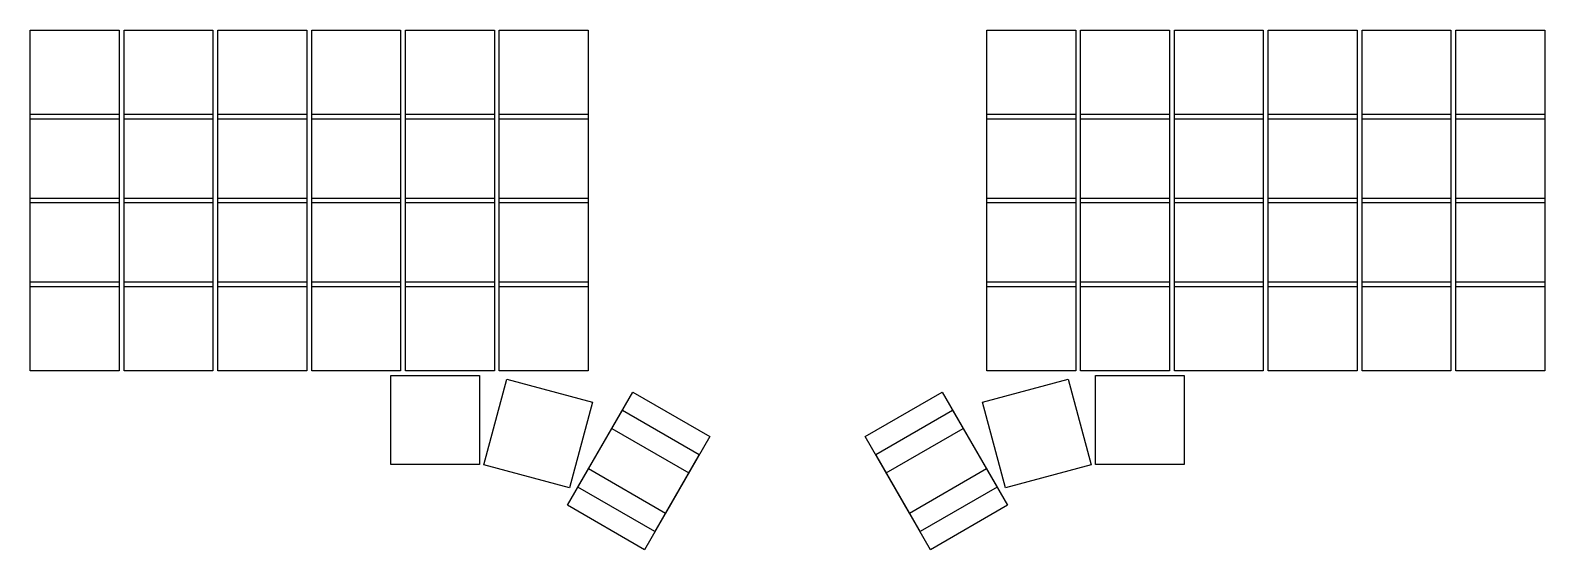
# Model space of a CAD drawing. Header units: millimetres. Extents: x -9 to 298, y -45 to 60.
import ezdxf

# ---------------------------------------------------------------- set-up
doc = ezdxf.new("R2010")
doc.units = ezdxf.units.MM

msp = doc.modelspace()

# ---------------------------------------------------------------- linework, layer by layer
for p, q in [((-9, 60), (9, 60)), ((-9, 42), (-9, 60)), ((9, 60), (9, 42)), ((10, 60), (28, 60)), ((10, 42), (10, 60)), ((28, 60), (28, 42)), ((29, 60), (47, 60)), ((29, 42), (29, 60)), ((47, 60), (47, 42)), ((48, 60), (66, 60)), ((48, 42), (48, 60)), ((66, 60), (66, 42)), ((67, 60), (85, 60)), ((67, 42), (67, 60)), ((85, 60), (85, 42)), ((86, 60), (104, 60)), ((86, 42), (86, 60)), ((104, 60), (104, 42)), ((184.75, 60), (202.75, 60)), ((184.75, 42), (184.75, 60)), ((202.75, 60), (202.75, 42)), ((203.75, 60), (221.75, 60)), ((203.75, 42), (203.75, 60)), ((221.75, 60), (221.75, 42)), ((222.75, 60), (240.75, 60)), ((222.75, 42), (222.75, 60)), ((240.75, 60), (240.75, 42)), ((241.75, 60), (259.75, 60)), ((241.75, 42), (241.75, 60)), ((259.75, 60), (259.75, 42)), ((260.75, 60), (278.75, 60)), ((260.75, 42), (260.75, 60)), ((278.75, 60), (278.75, 42)), ((279.75, 60), (297.75, 60)), ((279.75, 42), (279.75, 60)), ((297.75, 60), (297.75, 42)), ((-9, 43), (9, 43)), ((-9, 25), (-9, 43)), ((9, 43), (9, 25)), ((10, 43), (28, 43)), ((10, 25), (10, 43)), ((28, 43), (28, 25)), ((29, 43), (47, 43)), ((29, 25), (29, 43)), ((47, 43), (47, 25)), ((48, 43), (66, 43)), ((48, 25), (48, 43)), ((66, 43), (66, 25)), ((67, 43), (85, 43)), ((67, 25), (67, 43)), ((85, 43), (85, 25)), ((86, 43), (104, 43)), ((86, 25), (86, 43)), ((104, 43), (104, 25)), ((184.75, 43), (202.75, 43)), ((184.75, 25), (184.75, 43)), ((202.75, 43), (202.75, 25)), ((203.75, 43), (221.75, 43)), ((203.75, 25), (203.75, 43)), ((221.75, 43), (221.75, 25)), ((222.75, 43), (240.75, 43)), ((222.75, 25), (222.75, 43)), ((240.75, 43), (240.75, 25)), ((241.75, 43), (259.75, 43)), ((241.75, 25), (241.75, 43)), ((259.75, 43), (259.75, 25)), ((260.75, 43), (278.75, 43)), ((260.75, 25), (260.75, 43)), ((278.75, 43), (278.75, 25)), ((279.75, 43), (297.75, 43)), ((279.75, 25), (279.75, 43)), ((297.75, 43), (297.75, 25)), ((9, 42), (-9, 42)), ((28, 42), (10, 42)), ((47, 42), (29, 42)), ((66, 42), (48, 42)), ((85, 42), (67, 42)), ((104, 42), (86, 42)), ((202.75, 42), (184.75, 42)), ((221.75, 42), (203.75, 42)), ((240.75, 42), (222.75, 42)), ((259.75, 42), (241.75, 42)), ((278.75, 42), (260.75, 42)), ((297.75, 42), (279.75, 42)), ((-9, 26), (9, 26)), ((-9, 8), (-9, 26)), ((9, 25), (-9, 25)), ((9, 26), (9, 8)), ((10, 26), (28, 26)), ((10, 8), (10, 26)), ((28, 25), (10, 25)), ((28, 26), (28, 8)), ((29, 26), (47, 26)), ((29, 8), (29, 26)), ((47, 25), (29, 25)), ((47, 26), (47, 8)), ((48, 26), (66, 26)), ((48, 8), (48, 26)), ((66, 25), (48, 25)), ((66, 26), (66, 8)), ((67, 26), (85, 26)), ((67, 8), (67, 26)), ((85, 25), (67, 25)), ((85, 26), (85, 8)), ((86, 26), (104, 26)), ((86, 8), (86, 26)), ((104, 25), (86, 25)), ((104, 26), (104, 8)), ((184.75, 26), (202.75, 26)), ((184.75, 8), (184.75, 26)), ((202.75, 25), (184.75, 25)), ((202.75, 26), (202.75, 8)), ((203.75, 26), (221.75, 26)), ((203.75, 8), (203.75, 26)), ((221.75, 25), (203.75, 25)), ((221.75, 26), (221.75, 8)), ((222.75, 26), (240.75, 26)), ((222.75, 8), (222.75, 26)), ((240.75, 25), (222.75, 25)), ((240.75, 26), (240.75, 8)), ((241.75, 26), (259.75, 26)), ((241.75, 8), (241.75, 26)), ((259.75, 25), (241.75, 25)), ((259.75, 26), (259.75, 8)), ((260.75, 26), (278.75, 26)), ((260.75, 8), (260.75, 26)), ((278.75, 25), (260.75, 25)), ((278.75, 26), (278.75, 8)), ((279.75, 26), (297.75, 26)), ((279.75, 8), (279.75, 26)), ((297.75, 25), (279.75, 25)), ((297.75, 26), (297.75, 8)), ((-9, 9), (9, 9)), ((-9, -9), (-9, 9)), ((9, 8), (-9, 8)), ((9, 9), (9, -9)), ((10, 9), (28, 9)), ((10, -9), (10, 9)), ((28, 8), (10, 8)), ((28, 9), (28, -9)), ((29, 9), (47, 9)), ((29, -9), (29, 9)), ((47, 8), (29, 8)), ((47, 9), (47, -9)), ((48, 9), (66, 9)), ((48, -9), (48, 9)), ((66, 8), (48, 8)), ((66, 9), (66, -9)), ((67, 9), (85, 9)), ((67, -9), (67, 9)), ((85, 8), (67, 8)), ((85, 9), (85, -9)), ((86, 9), (104, 9)), ((86, -9), (86, 9)), ((104, 8), (86, 8)), ((104, 9), (104, -9)), ((184.75, 9), (202.75, 9)), ((184.75, -9), (184.75, 9)), ((202.75, 8), (184.75, 8)), ((202.75, 9), (202.75, -9)), ((203.75, 9), (221.75, 9)), ((203.75, -9), (203.75, 9)), ((221.75, 8), (203.75, 8)), ((221.75, 9), (221.75, -9)), ((222.75, 9), (240.75, 9)), ((222.75, -9), (222.75, 9)), ((240.75, 8), (222.75, 8)), ((240.75, 9), (240.75, -9)), ((241.75, 9), (259.75, 9)), ((241.75, -9), (241.75, 9)), ((259.75, 8), (241.75, 8)), ((259.75, 9), (259.75, -9)), ((260.75, 9), (278.75, 9)), ((260.75, -9), (260.75, 9)), ((278.75, 8), (260.75, 8)), ((278.75, 9), (278.75, -9)), ((279.75, 9), (297.75, 9)), ((279.75, -9), (279.75, 9)), ((297.75, 8), (279.75, 8)), ((297.75, 9), (297.75, -9)), ((9, -9), (-9, -9)), ((28, -9), (10, -9)), ((47, -9), (29, -9)), ((66, -9), (48, -9)), ((85, -9), (67, -9)), ((104, -9), (86, -9)), ((202.75, -9), (184.75, -9)), ((221.75, -9), (203.75, -9)), ((240.75, -9), (222.75, -9)), ((259.75, -9), (241.75, -9)), ((278.75, -9), (260.75, -9)), ((297.75, -9), (279.75, -9)), ((64, -10), (82, -10)), ((64, -28), (64, -10)), ((82, -10), (82, -28)), ((82.86, -28.07), (87.52, -10.69)), ((87.52, -10.69), (104.9, -15.35)), ((183.85, -15.35), (201.24, -10.69)), ((201.24, -10.69), (205.89, -28.07)), ((206.75, -10), (224.75, -10)), ((206.75, -28), (206.75, -10)), ((224.75, -10), (224.75, -28)), ((104.05, -28.92), (113.05, -13.33)), ((113.05, -13.33), (128.64, -22.33)), ((160.11, -22.33), (175.7, -13.33)), ((175.7, -13.33), (184.7, -28.92)), ((104.9, -15.35), (100.25, -32.73)), ((101.93, -32.6), (110.93, -17.01)), ((110.93, -17.01), (126.51, -26.01)), ((162.24, -26.01), (177.83, -17.01)), ((177.83, -17.01), (186.83, -32.6)), ((188.51, -32.73), (183.85, -15.35)), ((99.8, -36.28), (108.8, -20.69)), ((108.8, -20.69), (124.39, -29.69)), ((164.36, -29.69), (179.95, -20.69)), ((179.95, -20.69), (188.95, -36.28)), ((128.64, -22.33), (119.64, -37.92)), ((169.11, -37.92), (160.11, -22.33)), ((126.51, -26.01), (117.51, -41.6)), ((171.24, -41.6), (162.24, -26.01)), ((82, -28), (64, -28)), ((100.25, -32.73), (82.86, -28.07)), ((119.64, -37.92), (104.05, -28.92)), ((124.39, -29.69), (115.39, -45.28)), ((173.36, -45.28), (164.36, -29.69)), ((184.7, -28.92), (169.11, -37.92)), ((205.89, -28.07), (188.51, -32.73)), ((224.75, -28), (206.75, -28)), ((117.51, -41.6), (101.93, -32.6)), ((186.83, -32.6), (171.24, -41.6)), ((115.39, -45.28), (99.8, -36.28)), ((188.95, -36.28), (173.36, -45.28))]:
    msp.add_line(p, q)

doc.saveas('drawing.dxf')
